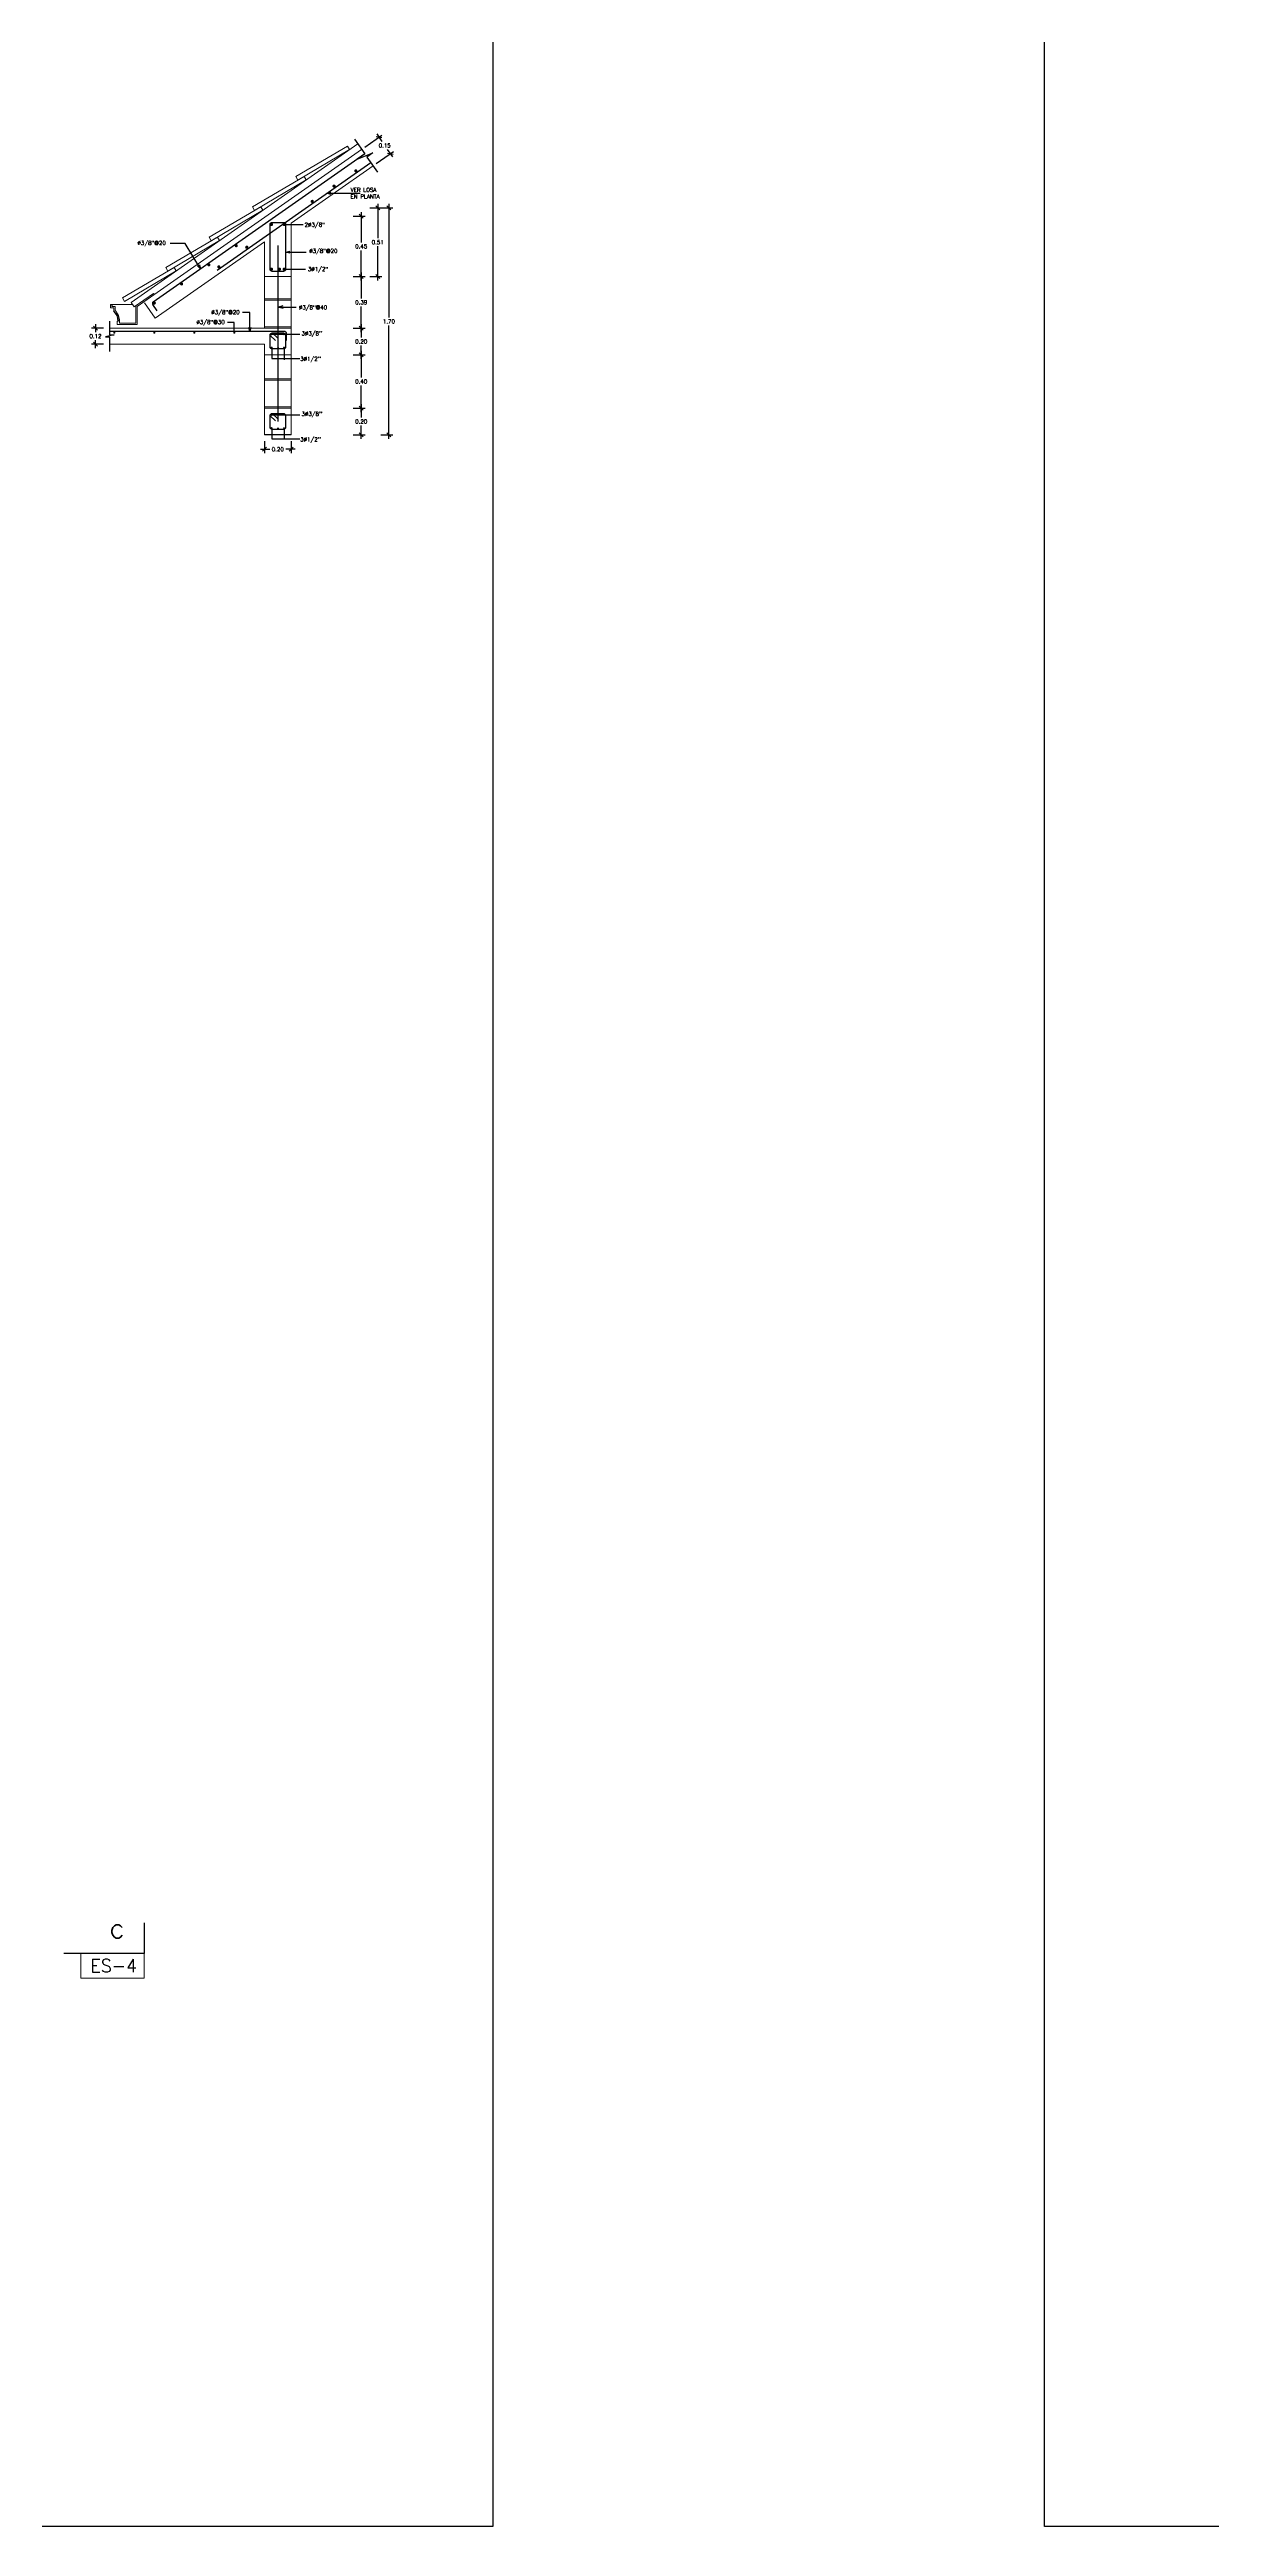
# Model space of a CAD drawing. Header units: metres. Extents: x -44 to 358, y -286 to 66.
# Drawn here: x 47.54 to 56.25, y 0 to 18.58 of the extents above; entities that cross this region are included whole.
import ezdxf
from ezdxf.enums import TextEntityAlignment as Align

# ---------------------------------------------------------------- set-up
doc = ezdxf.new("R2010")
doc.units = ezdxf.units.M
doc.header["$LTSCALE"] = 0.3
doc.header["$PDMODE"] = 3
doc.linetypes.add('CONTINUA', pattern=[0])
doc.linetypes.add('HIDDEN', pattern=[9.525, 6.35, -3.175])
for name, color, linetype, lineweight in [('A-WALL', 7, 'Continuous', 30), ('BOVEDILLA', 8, 'Continuous', 5), ('corte', 7, 'Continuous', 30), ('DETALLES', 7, 'Continuous', 20), ('MUROS', 7, 'Continuous', 15), ('SE-2', 252, 'Continuous', 9), ('VIGAS', 1, 'HIDDEN', 15)]:
    doc.layers.add(name, color=color, linetype=linetype, lineweight=lineweight)
for name, color, linetype in [('ACERO', 5, 'Continuous'), ('BP', 3, 'Continuous'), ('DIMTEXTO', 4, 'Continuous'), ('HATCH MUROS', 8, 'Continuous')]:
    doc.layers.add(name, color=color, linetype=linetype)
doc.styles.add('RomanS', font='romans.shx')
doc.styles.add('SMPLEX', font='simplex.shx')
doc.dimstyles.new('D-15', dxfattribs={"dimscale": 0.15, "dimtxt": 0.2, "dimasz": 0.2, "dimexe": 0.18, "dimexo": 0.2, "dimgap": 0.1, "dimtad": 0, "dimtih": 1, "dimtoh": 1, "dimzin": 0, "dimdsep": 46, "dimtxsty": 'SMPLEX', "dimblk": 'OBLIQUE', "dimcen": 0.09, "dimdle": 0.2, "dimclrd": 4, "dimclre": 4, "dimclrt": 4, "dimadec": 0, "dimazin": 0, "dimtfac": 1, "dimtofl": 0, "dimtmove": 0, "dimatfit": 3, "dimldrblk": 'OPEN30', "dimfxl": 1, "dimtolj": 1, "dimtzin": 0, "dimarcsym": 0})
doc.dimstyles.new('D-20', dxfattribs={"dimscale": 0.2, "dimtxt": 0.2, "dimasz": 0.2, "dimexe": 0.18, "dimexo": 0.2, "dimgap": 0.1, "dimtad": 0, "dimtih": 1, "dimtoh": 1, "dimzin": 0, "dimdsep": 46, "dimtxsty": 'SMPLEX', "dimblk": 'OBLIQUE', "dimcen": 0.09, "dimdle": 0.2, "dimclrd": 4, "dimclre": 4, "dimclrt": 4, "dimadec": 0, "dimazin": 0, "dimtfac": 1, "dimtofl": 0, "dimtmove": 0, "dimatfit": 3, "dimldrblk": 'OPEN30', "dimfxl": 0.5, "dimfxlon": 1, "dimtolj": 1, "dimtzin": 0, "dimarcsym": 0})

# ---------------------------------------------------------------- blocks, each defined once
blk = doc.blocks.new('_OBLIQUE')
at = {"color": 0, "linetype": 'ByBlock'}
blk.add_line((-0.5, -0.5), (0.5, 0.5), dxfattribs=at)
blk = doc.blocks.new('*D770')
at = {"layer": 'DEFPOINTS', "color": 0, "transparency": 16777216}
for p in [(50.008, 17.922), (49.878, 17.831), (49.964, 17.708)]:
    blk.add_point(p, dxfattribs=at)
at = {"layer": 'DIMTEXTO', "color": 4, "lineweight": -2, "transparency": 16777216}
for p, q in [((49.902, 17.848), (50.03, 17.937)), ((49.991, 17.946), (50.03, 17.89)), ((49.988, 17.725), (50.116, 17.814)), ((50.111, 17.774), (50.072, 17.83))]:
    blk.add_line(p, q, dxfattribs=at)
at = {"layer": 'DIMTEXTO', "color": 4, "lineweight": -2, "transparency": 16777216, "xscale": 0.03, "yscale": 0.03, "zscale": 0.03}
for p, rotation in [((50.008, 17.922), 124.9502771281057), ((50.094, 17.799), 304.9502771281057)]:
    blk.add_blockref('_OBLIQUE', p, dxfattribs=dict(at, rotation=rotation))
at = {"layer": 'DIMTEXTO', "color": 4, "transparency": 16777216, "insert": (50.051, 17.86), "char_height": 0.03, "attachment_point": 5, "style": 'SMPLEX'}
blk.add_mtext('\\A1;0.15', dxfattribs=at)
blk = doc.blocks.new('_Open30')
at = {"color": 0, "lineweight": -2}
for p, q in [((-1, 0.27), (0, 0)), ((0, 0), (-1, -0.27)), ((0, 0), (-1, 0))]:
    blk.add_line(p, q, dxfattribs=at)
blk = doc.blocks.new('*D771')
at = {"layer": 'DEFPOINTS', "color": 0, "transparency": 16777216}
for p in [(49.149, 16.558), (49.349, 16.558), (49.349, 15.581)]:
    blk.add_point(p, dxfattribs=at)
at = {"layer": 'DIMTEXTO', "color": 4, "lineweight": -2, "transparency": 16777216}
for p, q in [((49.149, 15.641), (49.149, 15.551)), ((49.349, 15.641), (49.349, 15.551)), ((49.119, 15.581), (49.189, 15.581)), ((49.379, 15.581), (49.31, 15.581))]:
    blk.add_line(p, q, dxfattribs=at)
at = {"layer": 'DIMTEXTO', "color": 4, "lineweight": -2, "transparency": 16777216, "xscale": 0.03, "yscale": 0.03, "zscale": 0.03, "rotation": 180}
blk.add_blockref('_OBLIQUE', (49.149, 15.581), dxfattribs=at)
at = {"layer": 'DIMTEXTO', "color": 4, "lineweight": -2, "transparency": 16777216, "xscale": 0.03, "yscale": 0.03, "zscale": 0.03}
blk.add_blockref('_OBLIQUE', (49.349, 15.581), dxfattribs=at)
at = {"layer": 'DIMTEXTO', "color": 4, "transparency": 16777216, "insert": (49.249, 15.581), "char_height": 0.03, "attachment_point": 5, "style": 'SMPLEX'}
blk.add_mtext('\\A1;0.20', dxfattribs=at)
blk = doc.blocks.new('*U768')
at = {"layer": 'ACERO', "const_width": 0.012}
blk.add_lwpolyline([(-0.006, 0, -1), (0.006, 0, -1)], format="xyb", close=True, dxfattribs=at)
blk = doc.blocks.new('*U769')
at = {"layer": 'DIMTEXTO', "color": 0, "linetype": 'ByBlock', "lineweight": -2, "transparency": 16777216}
for p in [(0.41, 0.287), (0, 0), (0.205, 0.143)]:
    blk.add_blockref('*U768', p, dxfattribs=at)
blk = doc.blocks.new('*D776')
at = {"layer": 'DEFPOINTS', "color": 0, "transparency": 16777216}
for p in [(49.161, 17.329), (49.875, 17.329), (49.149, 16.878)]:
    blk.add_point(p, dxfattribs=at)
at = {"layer": 'DIMTEXTO', "color": 4, "lineweight": -2, "transparency": 16777216}
for p, q in [((49.815, 17.329), (49.905, 17.329)), ((49.875, 17.359), (49.875, 17.133)), ((49.875, 16.848), (49.875, 17.073)), ((49.815, 16.878), (49.905, 16.878))]:
    blk.add_line(p, q, dxfattribs=at)
at = {"layer": 'DIMTEXTO', "color": 4, "lineweight": -2, "transparency": 16777216, "xscale": 0.03, "yscale": 0.03, "zscale": 0.03}
for p, rotation in [((49.875, 17.329), 90), ((49.875, 16.878), 270)]:
    blk.add_blockref('_OBLIQUE', p, dxfattribs=dict(at, rotation=rotation))
at = {"layer": 'DIMTEXTO', "color": 4, "transparency": 16777216, "insert": (49.875, 17.103), "char_height": 0.03, "attachment_point": 5, "style": 'SMPLEX'}
blk.add_mtext('\\A1;0.45', dxfattribs=at)
blk = doc.blocks.new('*D777')
at = {"layer": 'DEFPOINTS', "color": 0, "ltscale": 0.2, "transparency": 16777216}
for p in [(49.349, 16.878), (49.349, 16.489), (49.875, 16.489)]:
    blk.add_point(p, dxfattribs=at)
at = {"layer": 'DIMTEXTO', "color": 4, "lineweight": -2, "ltscale": 0.2, "transparency": 16777216}
for p, q in [((49.875, 16.908), (49.875, 16.713)), ((49.815, 16.878), (49.905, 16.878)), ((49.875, 16.459), (49.875, 16.653)), ((49.815, 16.489), (49.905, 16.489))]:
    blk.add_line(p, q, dxfattribs=at)
at = {"layer": 'DIMTEXTO', "color": 4, "lineweight": -2, "ltscale": 0.2, "transparency": 16777216, "xscale": 0.03, "yscale": 0.03, "zscale": 0.03}
for p, rotation in [((49.875, 16.878), 90), ((49.875, 16.489), 270)]:
    blk.add_blockref('_OBLIQUE', p, dxfattribs=dict(at, rotation=rotation))
at = {"layer": 'DIMTEXTO', "color": 4, "ltscale": 0.2, "transparency": 16777216, "insert": (49.875, 16.683), "char_height": 0.03, "attachment_point": 5, "style": 'SMPLEX'}
blk.add_mtext('\\A1;0.39', dxfattribs=at)
blk = doc.blocks.new('*D778')
at = {"layer": 'DEFPOINTS', "color": 0, "ltscale": 0.2, "transparency": 16777216}
for p in [(49.349, 16.289), (49.349, 15.889), (49.875, 15.889)]:
    blk.add_point(p, dxfattribs=at)
at = {"layer": 'DIMTEXTO', "color": 4, "lineweight": -2, "ltscale": 0.2, "transparency": 16777216}
for p, q in [((49.815, 16.289), (49.905, 16.289)), ((49.875, 16.319), (49.875, 16.119)), ((49.875, 15.859), (49.875, 16.059)), ((49.815, 15.889), (49.905, 15.889))]:
    blk.add_line(p, q, dxfattribs=at)
at = {"layer": 'DIMTEXTO', "color": 4, "lineweight": -2, "ltscale": 0.2, "transparency": 16777216, "xscale": 0.03, "yscale": 0.03, "zscale": 0.03}
for p, rotation in [((49.875, 16.289), 90), ((49.875, 15.889), 270)]:
    blk.add_blockref('_OBLIQUE', p, dxfattribs=dict(at, rotation=rotation))
at = {"layer": 'DIMTEXTO', "color": 4, "ltscale": 0.2, "transparency": 16777216, "insert": (49.875, 16.089), "char_height": 0.03, "attachment_point": 5, "style": 'SMPLEX'}
blk.add_mtext('\\A1;0.40', dxfattribs=at)
blk = doc.blocks.new('*D779')
at = {"layer": 'DEFPOINTS', "color": 0, "ltscale": 0.2, "transparency": 16777216}
for p in [(49.349, 16.489), (49.875, 16.489), (49.349, 16.289)]:
    blk.add_point(p, dxfattribs=at)
at = {"layer": 'DIMTEXTO', "color": 4, "lineweight": -2, "ltscale": 0.2, "transparency": 16777216}
for p, q in [((49.815, 16.489), (49.905, 16.489)), ((49.875, 16.519), (49.875, 16.419)), ((49.875, 16.259), (49.875, 16.359)), ((49.815, 16.289), (49.905, 16.289))]:
    blk.add_line(p, q, dxfattribs=at)
at = {"layer": 'DIMTEXTO', "color": 4, "lineweight": -2, "ltscale": 0.2, "transparency": 16777216, "xscale": 0.03, "yscale": 0.03, "zscale": 0.03}
for p, rotation in [((49.875, 16.489), 90), ((49.875, 16.289), 270)]:
    blk.add_blockref('_OBLIQUE', p, dxfattribs=dict(at, rotation=rotation))
at = {"layer": 'DIMTEXTO', "color": 4, "ltscale": 0.2, "transparency": 16777216, "insert": (49.875, 16.389), "char_height": 0.03, "attachment_point": 5, "style": 'SMPLEX'}
blk.add_mtext('\\A1;0.20', dxfattribs=at)
blk = doc.blocks.new('*D780')
at = {"layer": 'DEFPOINTS', "color": 0, "ltscale": 0.2, "transparency": 16777216}
for p in [(47.881, 16.369), (47.986, 16.489), (47.986, 16.369)]:
    blk.add_point(p, dxfattribs=at)
at = {"layer": 'DIMTEXTO', "color": 4, "lineweight": -2, "ltscale": 0.2, "transparency": 16777216}
for p, q in [((47.941, 16.489), (47.851, 16.489)), ((47.941, 16.369), (47.851, 16.369)), ((47.881, 16.519), (47.881, 16.459)), ((47.881, 16.339), (47.881, 16.399))]:
    blk.add_line(p, q, dxfattribs=at)
at = {"layer": 'DIMTEXTO', "color": 4, "lineweight": -2, "ltscale": 0.2, "transparency": 16777216, "xscale": 0.03, "yscale": 0.03, "zscale": 0.03}
for p, rotation in [((47.881, 16.489), 90), ((47.881, 16.369), 270)]:
    blk.add_blockref('_OBLIQUE', p, dxfattribs=dict(at, rotation=rotation))
at = {"layer": 'DIMTEXTO', "color": 4, "ltscale": 0.2, "transparency": 16777216, "insert": (47.881, 16.429), "char_height": 0.03, "attachment_point": 5, "style": 'SMPLEX'}
blk.add_mtext('\\A1;0.12', dxfattribs=at)
blk = doc.blocks.new('*U781')
at = {"layer": 'ACERO', "const_width": 0.008064}
blk.add_lwpolyline([(0.004032, 0, -1), (-0.004032, 0, -1)], format="xyb", close=True, dxfattribs=at)
blk = doc.blocks.new('*U782')
at = {"layer": 'HATCH MUROS', "color": 0, "linetype": 'ByBlock', "lineweight": -2, "transparency": 16777216}
blk.add_blockref('*U781', (-0.9, 0), dxfattribs=at)
at = {"layer": 'HATCH MUROS', "color": 0, "linetype": 'ByBlock', "lineweight": -2}
for p in [(-0.6, 0), (-0.3, 0), (0, 0)]:
    blk.add_blockref('*U781', p, dxfattribs=at)
blk = doc.blocks.new('*D858')
at = {"layer": 'DEFPOINTS', "color": 0, "ltscale": 0.2, "transparency": 16777216}
for p in [(49.349, 15.889), (49.349, 15.689), (49.875, 15.689)]:
    blk.add_point(p, dxfattribs=at)
at = {"layer": 'DIMTEXTO', "color": 4, "lineweight": -2, "ltscale": 0.2, "transparency": 16777216}
for p, q in [((49.815, 15.889), (49.905, 15.889)), ((49.875, 15.919), (49.875, 15.819)), ((49.815, 15.689), (49.905, 15.689)), ((49.875, 15.659), (49.875, 15.759))]:
    blk.add_line(p, q, dxfattribs=at)
at = {"layer": 'DIMTEXTO', "color": 4, "lineweight": -2, "ltscale": 0.2, "transparency": 16777216, "xscale": 0.03, "yscale": 0.03, "zscale": 0.03}
for p, rotation in [((49.875, 15.889), 90), ((49.875, 15.689), 270)]:
    blk.add_blockref('_OBLIQUE', p, dxfattribs=dict(at, rotation=rotation))
at = {"layer": 'DIMTEXTO', "color": 4, "ltscale": 0.2, "transparency": 16777216, "insert": (49.875, 15.789), "char_height": 0.03, "attachment_point": 5, "style": 'SMPLEX'}
blk.add_mtext('\\A1;0.20', dxfattribs=at)
blk = doc.blocks.new('*D859')
at = {"layer": 'DEFPOINTS', "color": 0, "ltscale": 0.2, "transparency": 16777216}
for p in [(49.249, 17.391), (50.083, 17.391), (49.349, 15.689)]:
    blk.add_point(p, dxfattribs=at)
at = {"layer": 'DIMTEXTO', "color": 4, "lineweight": -2, "ltscale": 0.2, "transparency": 16777216}
for p, q in [((50.023, 17.391), (50.113, 17.391)), ((50.083, 17.421), (50.083, 16.57)), ((50.083, 15.659), (50.083, 16.51)), ((50.023, 15.689), (50.113, 15.689))]:
    blk.add_line(p, q, dxfattribs=at)
at = {"layer": 'DIMTEXTO', "color": 4, "lineweight": -2, "ltscale": 0.2, "transparency": 16777216, "xscale": 0.03, "yscale": 0.03, "zscale": 0.03}
for p, rotation in [((50.083, 17.391), 90), ((50.083, 15.689), 270)]:
    blk.add_blockref('_OBLIQUE', p, dxfattribs=dict(at, rotation=rotation))
at = {"layer": 'DIMTEXTO', "color": 4, "ltscale": 0.2, "transparency": 16777216, "insert": (50.083, 16.54), "char_height": 0.03, "attachment_point": 5, "style": 'SMPLEX'}
blk.add_mtext('\\A1;1.70', dxfattribs=at)
blk = doc.blocks.new('*D860')
at = {"layer": 'DEFPOINTS', "color": 0, "ltscale": 0.2, "transparency": 16777216}
for p in [(49.249, 17.391), (49.999, 17.391), (49.349, 16.878)]:
    blk.add_point(p, dxfattribs=at)
at = {"layer": 'DIMTEXTO', "color": 4, "lineweight": -2, "ltscale": 0.2, "transparency": 16777216}
for p, q in [((49.939, 17.391), (50.029, 17.391)), ((49.999, 17.421), (49.999, 17.164)), ((49.999, 16.848), (49.999, 17.104)), ((49.939, 16.878), (50.029, 16.878))]:
    blk.add_line(p, q, dxfattribs=at)
at = {"layer": 'DIMTEXTO', "color": 4, "lineweight": -2, "ltscale": 0.2, "transparency": 16777216, "xscale": 0.03, "yscale": 0.03, "zscale": 0.03}
for p, rotation in [((49.999, 17.391), 90), ((49.999, 16.878), 270)]:
    blk.add_blockref('_OBLIQUE', p, dxfattribs=dict(at, rotation=rotation))
at = {"layer": 'DIMTEXTO', "color": 4, "ltscale": 0.2, "transparency": 16777216, "insert": (49.999, 17.134), "char_height": 0.03, "attachment_point": 5, "style": 'SMPLEX'}
blk.add_mtext('\\A1;0.51', dxfattribs=at)

msp = doc.modelspace()

# ---------------------------------------------------------------- linework, layer by layer
at = {"layer": 'A-WALL'}
for radius, end in [(0.1024317, 47.34154537), (0.1124317, 45.06538239)]:
    msp.add_arc((47.9492881, 16.5423264), radius, 0.24641708, end, dxfattribs=at)
at = {"layer": 'ACERO'}
for p, q in [((48.3141663, 16.6868966), (49.9006574, 17.7977696)), ((48.7944275, 16.9255172), (49.9464369, 17.7321628)), ((49.2494344, 17.1085814), (49.2494344, 15.7894798)), ((48.3434633, 16.6189044), (48.3104826, 16.6660057)), ((49.1919344, 16.4355615, 0.4671289), (49.23155, 16.397809, 0.4671289)), ((49.2077959, 16.4534969, 0.4671289), (49.249553, 16.4137036, 0.4671289)), ((49.1919344, 15.8315444, 0.4671289), (49.23155, 15.793792, 0.4671289)), ((49.2077959, 15.8494798, 0.4671289), (49.249553, 15.8096866, 0.4671289))]:
    msp.add_line(p, q, dxfattribs=at)
for points, const_width in [([(49.8410119, 17.6697128, 1), (49.8290119, 17.6697128, 1)], 0.012), ([(49.6771815, 17.5549975, 1), (49.6651815, 17.5549975, 1)], 0.012), ([(49.5133511, 17.4402822, 1), (49.5013511, 17.4402822, 1)], 0.012), ([(49.0223765, 17.0964981, 1), (49.0103765, 17.0964981, 1)], 0.012), ([(49.1954333, 17.2665073, 1), (49.2074333, 17.2665073, 1)], 0.012), ([(49.3034355, 17.2665073, -1), (49.2914355, 17.2665073, -1)], 0.012), ([(48.8127172, 16.9496931, 1), (48.8007172, 16.9496931, 1)], 0.012), ([(49.1954333, 16.9315952, -1), (49.2074333, 16.9315952, -1)], 0.012), ([(49.2676077, 16.9315952, 1), (49.2556077, 16.9315952, 1)], 0.012), ([(49.3034355, 16.9315952, 1), (49.2914355, 16.9315952, 1)], 0.012), ([(48.3164818, 16.6780059, -1), (48.3284818, 16.6780059, -1)], 0.012), ([(49.2062571, 16.4426633, -1), (49.1991321, 16.4426633, -1)], 0.007125), ([(49.2062571, 16.3443305, 1), (49.1991321, 16.3443305, 1)], 0.007125), ([(49.2549016, 16.4455231, -1), (49.2477766, 16.4455231, -1)], 0.007125), ([(49.2997095, 16.4433741, -1), (49.2925845, 16.4433741, -1)], 0.007125), ([(49.2997095, 16.3436197, 1), (49.2925845, 16.3436197, 1)], 0.007125), ([(49.2549016, 16.3414706, 1), (49.2477766, 16.3414706, 1)], 0.007125), ([(49.2062571, 15.8386462, -1), (49.1991321, 15.8386462, -1)], 0.007125), ([(49.2549016, 15.8415061, -1), (49.2477766, 15.8415061, -1)], 0.007125), ([(49.2997095, 15.839357, -1), (49.2925845, 15.839357, -1)], 0.007125), ([(49.2062571, 15.7403134, 1), (49.1991321, 15.7403134, 1)], 0.007125), ([(49.2549016, 15.7374535, 1), (49.2477766, 15.7374535, 1)], 0.007125), ([(49.2997095, 15.7396026, 1), (49.2925845, 15.7396026, 1)], 0.007125)]:
    msp.add_lwpolyline(points, format="xyb", close=True, dxfattribs=dict(at, const_width=const_width))
for points in [[(49.2044344, 16.9175139), (49.2944344, 16.9175139, 0.4142135624), (49.3094344, 16.9325139), (49.3094344, 17.2655886, 0.4142135624), (49.2944344, 17.2805886), (49.2044344, 17.2805886, 0.4142135624), (49.1894344, 17.2655886), (49.1894344, 16.9325139, 0.4142135624)], [(49.2069344, 16.4534969), (49.2919344, 16.4534969, -0.4142135624), (49.3069344, 16.4384969), (49.3069344, 16.3484969, -0.4142135624), (49.2919344, 16.3334969), (49.2069344, 16.3334969, -0.4142135624), (49.1919344, 16.3484969), (49.1919344, 16.4384969, -0.4142135624)], [(49.2069344, 15.8494798), (49.2919344, 15.8494798, -0.4142135624), (49.3069344, 15.8344798), (49.3069344, 15.7444798, -0.4142135624), (49.2919344, 15.7294798), (49.2069344, 15.7294798, -0.4142135624), (49.1919344, 15.7444798), (49.1919344, 15.8344798, -0.4142135624)]]:
    msp.add_lwpolyline(points, format="xyb", close=True, dxfattribs=at)
msp.add_lwpolyline([(49.3150665, 16.3965728), (49.3150665, 16.4455718, 0.4142135624), (49.2950665, 16.4655718), (47.9861527, 16.4655718)], format="xyb", dxfattribs=at)
msp.add_arc((48.3227699, 16.6746093), 0.015, 125, 215, dxfattribs=at)
at = {"layer": 'BOVEDILLA'}
for points in [[(49.3494344, 16.7094798), (49.1494344, 16.7094798)], [(49.3494344, 16.6994798), (49.1494344, 16.6994798)], [(49.3494344, 16.4994798), (49.1494344, 16.4994798)], [(49.3494344, 16.1094798), (49.1494344, 16.1094798)], [(49.3494344, 16.0994798), (49.1494344, 16.0994798)], [(49.3494344, 15.8994798), (49.1494344, 15.8994798)]]:
    msp.add_lwpolyline(points, dxfattribs=at)
at = {"layer": 'BP', "linetype": 'CONTINUA', "ltscale": 5}
msp.add_lwpolyline([(0, 37.6335309), (50.8625687, 37.6335309), (50.8625687, 0), (0, 0)], close=True, dxfattribs=at)
msp.add_lwpolyline([(0, 37.6335309), (50.8625687, 37.6335309), (50.8625687, 0), (0, 0)], close=True, dxfattribs=at)
at = {"layer": 'BP', "ltscale": 8}
msp.add_lwpolyline([(55, 37.6335309), (105, 37.6335309), (105, 0), (55, 0)], close=True, dxfattribs=at)
msp.add_lwpolyline([(55, 37.6335309), (105, 37.6335309), (105, 0), (55, 0)], close=True, dxfattribs=at)
at = {"layer": 'BP'}
msp.add_lwpolyline([(47.9861527, 16.5428986), (47.9861527, 16.4392079), (48.0205307, 16.4392079), (47.956756, 16.423578), (47.9862075, 16.423578), (47.9862075, 16.3149105)], dxfattribs=at)
at = {"layer": 'corte'}
msp.add_line((49.3494344, 15.6894798), (49.1494344, 15.6894798), dxfattribs=at)
at = {"layer": 'DETALLES', "color": 6, "lineweight": 25, "ltscale": 0.01}
msp.add_lwpolyline([(48.2471235, 4.5286555), (48.2471235, 4.2988692), (47.6428203, 4.2988692)], dxfattribs=at)
at = {"layer": 'DETALLES', "color": 8, "lineweight": 9, "ltscale": 0.01}
msp.add_lwpolyline([(48.2471235, 4.1138989), (48.2471235, 4.2988692), (47.7716329, 4.2988692), (47.7716329, 4.1138989)], close=True, dxfattribs=at)
at = {"layer": 'DIMTEXTO'}
for p, q in [((49.2974355, 17.2665073), (49.4387422, 17.2665073)), ((49.2974355, 16.9315952), (49.4575505, 16.9315952)), ((49.2035994, 16.4439502), (49.4144083, 16.4439502)), ((49.296147, 16.3336197), (49.296147, 16.2529852)), ((49.2035994, 15.8399332), (49.4144083, 15.8399332)), ((49.296147, 15.7396026), (49.296147, 15.6589681))]:
    msp.add_line(p, q, dxfattribs=at)
at = {"layer": 'DIMTEXTO', "color": 3}
msp.add_lwpolyline([(49.8244428, 17.9066152), (49.901259, 17.7969104), (49.8457661, 17.7580538), (49.9620581, 17.804159), (49.9177489, 17.7731334), (49.9964091, 17.660795)], dxfattribs=at)
at = {"layer": 'DIMTEXTO'}
for points in [[(48.9228258, 16.4635885), (48.9228258, 16.532395), (48.8715258, 16.532395)], [(49.2046903, 16.3468932), (49.2046903, 16.2629852), (49.4152817, 16.2629852)], [(49.2046903, 15.7428761), (49.2046903, 15.6589681), (49.4152817, 15.6589681)]]:
    msp.add_lwpolyline(points, dxfattribs=at)
at = {"layer": 'MUROS'}
for p, q in [((48.1497657, 16.6816518), (49.8490355, 17.8714933)), ((48.1727087, 16.6488857), (48.3156138, 16.7489489)), ((48.1936986, 16.6513752), (48.3213496, 16.7407574)), ((48.3213496, 16.7407574), (48.3156138, 16.7489489)), ((47.9936986, 16.6677116), (47.9936986, 16.642697)), ((48.0086986, 16.6677116), (47.9936986, 16.6677116)), ((48.0186986, 16.642697), (47.9936986, 16.642697)), ((48.0036986, 16.6627116), (48.0036986, 16.652697)), ((48.0086986, 16.6627116), (48.0036986, 16.6627116)), ((48.0286986, 16.652697), (48.0036986, 16.652697)), ((48.0086986, 16.6677116), (48.0086986, 16.6627116)), ((48.0186986, 16.642697), (48.0186986, 16.6174317)), ((48.0286986, 16.652697), (48.0286986, 16.6219183)), ((48.0436986, 16.5177116), (48.0436986, 16.5427669)), ((48.0517189, 16.5427669), (48.0436986, 16.5427669)), ((48.0617188, 16.5428099), (48.0617188, 16.5277116)), ((48.1727087, 16.6488857), (48.1497657, 16.6816518)), ((48.1836986, 16.5277116), (48.1836986, 16.6565809)), ((48.1936986, 16.5177116), (48.1936986, 16.6513752)), ((48.1936986, 16.5177116), (48.0436986, 16.5177116)), ((48.1836986, 16.5277116), (48.0617188, 16.5277116))]:
    msp.add_line(p, q, dxfattribs=at)
at = {"layer": 'SE-2'}
msp.add_line((48.0086986, 16.6677116), (48.1595267, 16.6677116), dxfattribs=at)
for points in [[(49.7714084, 17.854857), (49.3838598, 17.6264152), (49.3990938, 17.6005709), (49.7866423, 17.8290127)], [(49.4462591, 17.627185), (49.0587105, 17.3987432), (49.0739445, 17.372899), (49.4614931, 17.6013408)], [(49.1211098, 17.3995131), (48.7335613, 17.1710713), (48.7487952, 17.145227), (49.1363438, 17.3736688)], [(48.7959606, 17.1718411), (48.408412, 16.9433993), (48.423646, 16.917555), (48.8111946, 17.1459968)], [(48.4860453, 16.9183249), (48.0984967, 16.6898831), (48.0832627, 16.7157273), (48.4708113, 16.9441691)]]:
    msp.add_lwpolyline(points, close=True, dxfattribs=at)
at = {"layer": 'VIGAS', "linetype": 'Continuous', "lineweight": 0}
for p, q in [((48.1936986, 16.6513752), (49.8777143, 17.8305357)), ((49.3494344, 17.2775139), (49.9636441, 17.7075882)), ((48.3297351, 16.5635128), (49.1494344, 17.1374724)), ((49.1494344, 17.1374724), (49.1494344, 16.4894798)), ((49.3494344, 17.2775139), (49.3494344, 16.4894798)), ((49.3494344, 16.8775139), (49.1494344, 16.8775139)), ((48.3297351, 16.5635128), (48.2494344, 16.6781941)), ((47.9861527, 16.4894798), (49.1494344, 16.4894798)), ((49.1494344, 16.2894798), (49.1494344, 15.6894798)), ((49.3494344, 16.2894798), (49.3494344, 15.6894798))]:
    msp.add_line(p, q, dxfattribs=at)
msp.add_lwpolyline([(47.9862075, 16.3694798), (49.1494344, 16.3694798), (49.1494344, 16.2894798), (49.3494344, 16.2894798), (49.3494344, 16.4894798), (49.1494344, 16.4894798)], dxfattribs=at)
msp.add_lwpolyline([(49.1494344, 15.6894798), (49.3494344, 15.6894798), (49.3494344, 15.8894798), (49.1494344, 15.8894798)], close=True, dxfattribs=at)

# ---------------------------------------------------------------- block references
at = {"layer": 'DIMTEXTO'}
msp.add_blockref('*U769', (48.5272698, 16.8214), dxfattribs=at)
at = {"layer": 'HATCH MUROS'}
msp.add_blockref('*U782', (48.9228258, 16.455022), dxfattribs=at)

# ---------------------------------------------------------------- texts
at = {"layer": 'DIMTEXTO', "color": 4, "style": 'SMPLEX'}
msp.add_text('c', height=0.15, dxfattribs=at).set_placement((47.9856989, 4.5631379), align=Align.TOP_LEFT)
at = {"layer": 'DIMTEXTO', "ltscale": 0.5, "style": 'SMPLEX'}
msp.add_text('ES-4', height=0.09597632, rotation=360, dxfattribs=at).set_placement((48.0183177, 4.206384), align=Align.MIDDLE_CENTER)
at = {"layer": 'DIMTEXTO', "color": 4, "char_height": 0.03, "style": 'SMPLEX'}
for s, insert, attachment_point in [('\\pxql;VER LOSA\\PEN PLANTA', (49.9039272, 17.5017037), 5), ('2%%C3/8"', (49.526166, 17.2603222), 5), ('%%C3/8"@20', (48.3026497, 17.1234349), 5), ('3%%C1/2"', (49.5511939, 16.9280704), 5), ('%%C3/8"@20', (49.5907215, 17.0636145), 5), ('%%C3/8"@40', (49.5135482, 16.6400762), 5), ("3%%C3/8''", (49.5838537, 16.4449635, 0.4671289), 6), ("3%%C1/2''", (49.5744226, 16.2543794, 1.8575108), 6), ("3%%C3/8''", (49.5838537, 15.8409464, 0.4671289), 6), ("3%%C1/2''", (49.5744226, 15.6503623, 1.8575108), 6)]:
    msp.add_mtext(s, dxfattribs=dict(at, insert=insert, attachment_point=attachment_point))
at = {"layer": 'DIMTEXTO', "char_height": 0.03, "attachment_point": 4, "style": 'RomanS'}
for s, insert in [('%%C3/8"@30', (48.6388563, 16.5299467)), ('%%C3/8"@20', (48.7510299, 16.6041133))]:
    msp.add_mtext(s, dxfattribs=dict(at, insert=insert))

# ---------------------------------------------------------------- dimensions: what is measured, and where the dimension line sits
at = {"layer": 'DIMTEXTO'}
dim = msp.add_aligned_dim(p1=(49.9636441, 17.7075882), p2=(49.8777143, 17.8305357), distance=-0.158967, dimstyle='D-15', dxfattribs=at)
dim.commit()
dim.dimension.update_dxf_attribs({"geometry": '*D770', "text_midpoint": (50.0509764, 17.8601286)})
dim = msp.add_linear_dim(base=(49.8746567, 17.3289722), p1=(49.1494344, 16.8775139), p2=(49.1614075, 17.3289722), angle=90, dimstyle='D-15', override={"dimexe": 0.2, "dimexo": 0.1, "dimfxl": 0.4, "dimfxlon": 1}, dxfattribs=at)
dim.commit()
dim.dimension.update_dxf_attribs({"geometry": '*D776', "text_midpoint": (49.8746567, 17.1032431)})
at = {"layer": 'DIMTEXTO', "ltscale": 0.2}
for base, p1, p2, picture, middle in [((50.0830345, 17.3906094), (49.3494344, 15.6894798), (49.2494344, 17.3906094), '*D859', (50.0830345, 16.5400446)), ((49.9992957, 17.3906094), (49.3494344, 16.8775139), (49.2494344, 17.3906094), '*D860', (49.9992957, 17.1340616)), ((49.8746567, 16.4894798), (49.3494344, 16.8775139), (49.3494344, 16.4894798), '*D777', (49.8746567, 16.6834969)), ((47.8809313, 16.3694798), (47.9861527, 16.4894798), (47.9862075, 16.3694798), '*D780', (47.8809313, 16.4294798)), ((49.8746567, 16.4894798), (49.3494344, 16.2894798), (49.3494344, 16.4894798), '*D779', (49.8746567, 16.3894798)), ((49.8746567, 15.8894798), (49.3494344, 16.2894798), (49.3494344, 15.8894798), '*D778', (49.8746567, 16.0894798)), ((49.8746567, 15.6894798), (49.3494344, 15.8894798), (49.3494344, 15.6894798), '*D858', (49.8746567, 15.7894798))]:
    dim = msp.add_linear_dim(base=base, p1=p1, p2=p2, angle=90, dimstyle='D-15', override={"dimexe": 0.2, "dimexo": 0.1, "dimtmove": 1, "dimfxl": 0.4, "dimfxlon": 1}, dxfattribs=at)
    dim.commit()
    dim.dimension.update_dxf_attribs({"geometry": picture, "text_midpoint": middle})
at = {"layer": 'DIMTEXTO'}
dim = msp.add_linear_dim(base=(49.3494344, 15.580564), p1=(49.1494344, 16.5575757), p2=(49.3494344, 16.5575757), dimstyle='D-15', override={"dimexe": 0.2, "dimexo": 0.1, "dimfxl": 0.4, "dimfxlon": 1}, dxfattribs=at)
dim.commit()
dim.dimension.update_dxf_attribs({"geometry": '*D771', "text_midpoint": (49.2494344, 15.580564)})

# ---------------------------------------------------------------- leaders
for points in [[(49.6165856, 17.5011984), (49.866778, 17.5011984)], [(48.6693551, 16.9356025), (48.5538886, 17.1254091), (48.4411885, 17.1254091)], [(49.3094344, 17.0599871), (49.4610018, 17.0599871)]]:
    msp.add_leader(points, dimstyle='D-15', override={"dimgap": 0.1, "dimtad": 0}, dxfattribs=at)
at = {"layer": 'DIMTEXTO', "linetype": 'Continuous', "lineweight": 0}
msp.add_leader([(49.0388052, 16.4655718), (49.0388052, 16.6065617), (48.9836994, 16.6065617)], dimstyle='D-15', dxfattribs=at)
at = {"layer": 'DIMTEXTO', "color": 1}
msp.add_leader([(49.2494344, 16.6481094), (49.3870488, 16.6481094)], dimstyle='D-20', dxfattribs=at)

doc.saveas('drawing.dxf')
